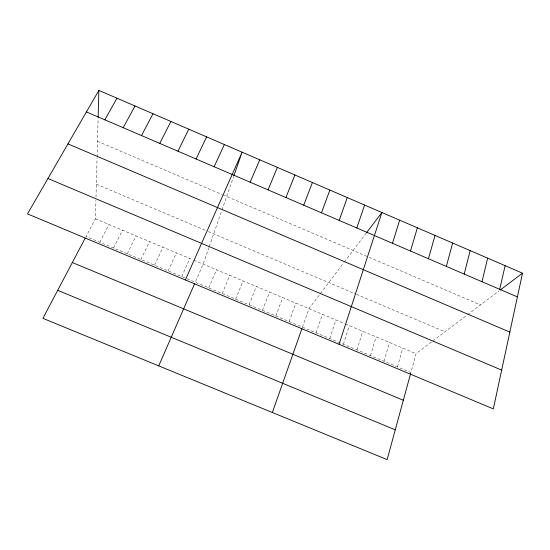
<?xml version="1.0" encoding="UTF-8"?>
<svg xmlns="http://www.w3.org/2000/svg" width="550" height="550" viewBox="0 0 550 550"><rect width="100%" height="100%" fill="white"/><g stroke="black" fill="none" stroke-linecap="round" stroke-linejoin="round"><path stroke-width="0.41" stroke-dasharray="2.75 2.06" d="M184.724 277.832L86.068 236.521L95.404 218.817L95.906 200.289M95.989 197.161L97.054 157.836M97.075 157.032L98.127 117.961M431.516 341.969L416.041 353.671L410.891 372.543L185.474 278.149M397.451 366.912L402.765 348.088M383.976 361.274L389.462 342.492M370.466 355.616L376.124 336.882M356.929 349.944L362.759 331.258M343.358 344.266L349.36 325.621M329.759 338.566L335.933 319.976M316.126 332.86L322.472 314.318M208.993 247.356L203.163 264.137L195.257 282.246M209.254 246.599L221.719 210.753M221.987 209.983L233.585 176.633M302.459 327.133L308.983 308.639L319.447 294.848M289.163 321.571L295.859 303.119M275.839 315.989L282.707 297.591M262.488 310.399L269.521 292.043M249.102 304.789L256.314 286.488M235.682 299.173L243.066 280.919M222.241 293.542L229.797 275.337M208.759 287.897L216.494 269.741M181.713 276.574L189.798 258.514M168.142 270.889L176.406 252.883M154.543 265.196L162.986 247.239M140.91 259.49L149.531 241.581M127.249 253.763L136.042 235.909M113.554 248.029L122.526 230.223M99.825 242.282L108.983 224.524M320.43 293.549L343.798 262.735M344.307 262.068L366.307 233.056M432.802 341L466.826 315.274M467.493 314.765L498.884 291.032M95.404 218.817L192.94 259.834M193.731 260.171L344.623 323.627M345.414 323.964L416.041 353.671M96.339 184.174L205.267 230.306M208.326 231.598L355.699 294.016M356.469 294.339L444.95 331.815M97.501 141.295L222.111 194.528M222.874 194.851L367.647 256.692M369.174 257.352L480.528 304.913"/><path stroke-width="0.82" d="M98.147 117.116L98.869 90.386L522.5 273.178L493.329 408.877L27.5 213.881L98.869 90.386M499.716 289.321L505.113 265.678M481.979 281.71L487.671 258.149M464.193 274.072L470.174 250.601M446.346 266.413L452.623 243.024M410.671 373.354L387.131 459.614L42.9 318.34L85.264 238.033M428.443 258.734L435.022 235.434M410.493 251.027L417.368 227.81M392.48 243.292L399.658 220.172M339.068 344.3L381.893 212.506L366.788 232.423M356.819 227.989L364.602 205.047M233.867 175.828L242.089 152.178L185.336 279.95M272.339 412.507L301.902 328.721M339.178 220.413L347.256 197.56M321.475 212.816L329.856 190.053M303.724 205.198L312.407 182.524M285.924 197.553L294.903 174.969M268.063 189.887L277.351 167.399M250.147 182.201L259.744 159.803M158.73 365.881L194.576 283.793M214.156 166.753L224.373 144.54M196.075 158.991L206.607 136.874M177.939 151.209L188.788 129.181M159.748 143.399L170.912 121.468M141.501 135.568L152.983 113.733M123.2 127.71L135.004 105.971M104.844 119.831L116.964 98.189M500.177 290.056L522.5 273.178M57.681 290.317L395.257 429.825M72.352 262.522L403.336 400.242M47.946 178.509L501.662 370.102M67.953 143.887L509.836 332.083M86.426 111.925L517.399 296.911"/></g></svg>
